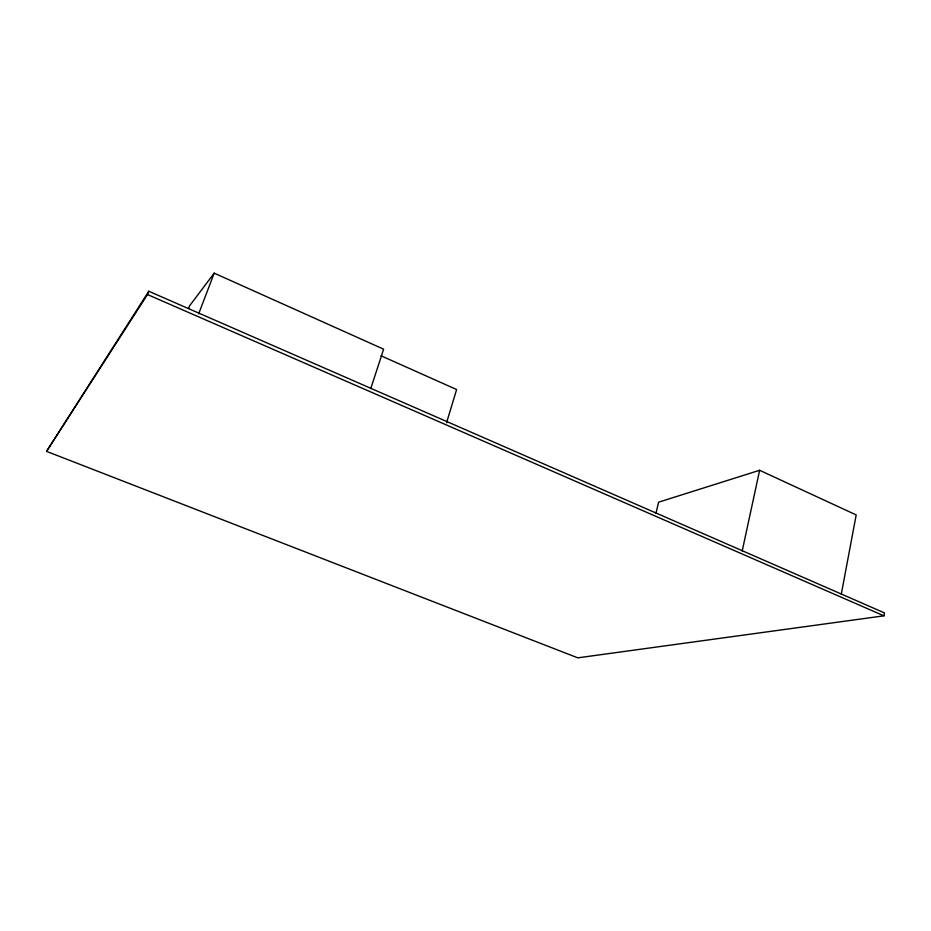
<?xml version="1.0" encoding="UTF-8"?>
<svg xmlns="http://www.w3.org/2000/svg" width="931" height="931" viewBox="0 0 931 931"><rect width="100%" height="100%" fill="white"/><g stroke="black" fill="none" stroke-linecap="round" stroke-linejoin="round"><path stroke-width="1.4" d="M883.926 615.833L884.45 612.889L148.797 291.252L46.55 451.372L577.79 657.845L883.926 615.833L147.494 294.545L46.55 451.372M841.298 594.153L856.194 514.924L759.626 470.283L658.613 502.181L655.936 513.342M742.193 551.024L759.626 470.283M446.566 422.709L456.621 389.542L381.058 355.782M370.736 388.646L383.619 349.183L214.188 273.155L189.61 305.799L188.574 308.487M198.687 313.817L214.188 273.155M147.494 294.545L148.797 291.252"/></g></svg>
